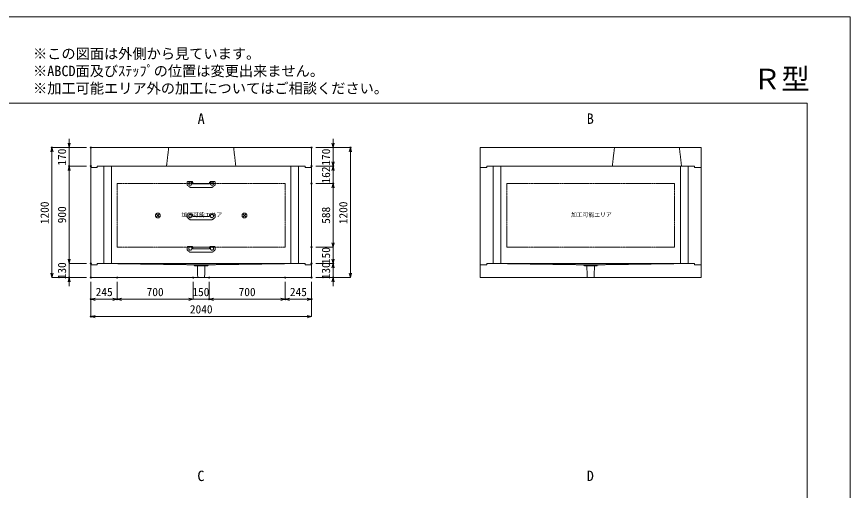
# Model space of a CAD drawing. Units: millimetres, scale not verified. Extents: x -5940 to 5940, y -4200 to 4200.
# Drawn here: x -1765 to 5940, y -176 to 4200 of the extents above; entities that cross this region are included whole.
import ezdxf
from ezdxf.enums import TextEntityAlignment as Align

# ---------------------------------------------------------------- set-up
doc = ezdxf.new("R2010")
doc.units = ezdxf.units.MM
doc.header["$LTSCALE"] = 20
doc.header["$PDMODE"] = 32
doc.header["$PDSIZE"] = 10
doc.linetypes.add('LONG_DASHED1', pattern=[7, 6, -1])
doc.linetypes.add('LONG_DOUBLE_CHAIN', pattern=[21.8, 18, -1, 0.6, -0.6, 0.6, -1])
for name, color, linetype, lineweight in [('0-0_D-TTL', 7, 'Continuous', 9), ('0-1_Defpoints', 7, 'Continuous', 9), ('0-3_D-TTL-TXT', 7, 'Continuous', 9), ('0-4_D-STR-TXT', 7, 'Continuous', 9), ('0-5_D-STR-DIM', 3, 'Continuous', 9), ('0-6_0', 7, 'Continuous', 9), ('0-7_D-STR', 7, 'Continuous', 9), ('0-9_D-STR-STR3', 2, 'LONG_DASHED1', 9), ('0-A_D-STR-STR5', 1, 'LONG_DOUBLE_CHAIN', 9)]:
    doc.layers.add(name, color=color, linetype=linetype, lineweight=lineweight)
doc.styles.add('ＭＳ ゴシック', font='')
doc.styles.get('ＭＳ ゴシック').set_extended_font_data('MS Gothic')

# ---------------------------------------------------------------- blocks, each defined once
blk = doc.blocks.new('A$C4DE05FD1')
at = {"layer": '0-0_D-TTL', "color": 134}
for p, q in [((4000, 76000), (114800, 76000)), ((114800, 76000), (114800, 4000))]:
    blk.add_line(p, q, dxfattribs=at)
at = {"layer": '0-1_Defpoints', "color": 134}
for p, q in [((0, 84000), (118800, 84000)), ((118800, 84000), (118800, 0))]:
    blk.add_line(p, q, dxfattribs=at)
at = {"layer": '0-3_D-TTL-TXT', "style": 'ＭＳ ゴシック'}
for s, p in [('※この図面は外側から見ています。', (43260.9, 79815.7)), ('※ABCD面及びｽﾃｯﾌﾟの位置は変更出来ません。', (43260.9, 78215.7)), ('※加工可能エリア外の加工についてはご相談ください。', (43260.9, 76615.7))]:
    blk.add_text(s, height=962.2, dxfattribs=at).set_placement(p, align=Align.BOTTOM_LEFT)
blk = doc.blocks.new('_Open30')
at = {"layer": '0-6_0'}
blk.add_line((0, 0), (-20, 0), dxfattribs=at)
blk.add_lwpolyline([(-20, 5.36), (0, 0), (-20, -5.36)], dxfattribs=at)
blk = doc.blocks.new('A$C31CA379A')
at = {"layer": '0-4_D-STR-TXT', "style": 'ＭＳ ゴシック'}
for s, p in [('A', (-325.9, -2190.5)), ('B', (35638.6, -2190.5)), ('C', (-351.4, -35190.5)), ('D', (35638.6, -35190.5))]:
    blk.add_text(s, height=962.2, dxfattribs=at).set_placement(p, align=Align.BOTTOM_LEFT)
blk = doc.blocks.new('A$C53D37B31')
at = {"layer": '0-7_D-STR'}
for p, q in [((-20400, 3400), (20400, 3400)), ((-20400, 3400), (-20400, -240)), ((20400, 3400), (20400, -240)), ((-19200, 0), (19200, 0))]:
    blk.add_line(p, q, dxfattribs=at)
at = {"layer": '0-7_D-STR', "linetype": 'LONG_DASHED1'}
for p, q in [((-6000, 3400), (-6400, 0)), ((6000, 3400), (6400, 0))]:
    blk.add_line(p, q, dxfattribs=at)
at = {"layer": '0-7_D-STR'}
for points in [[(-20400, -240), (-19200, -240), (-19200, 0)], [(20400, -240), (19200, -240), (19200, 0)]]:
    blk.add_lwpolyline(points, dxfattribs=at)
blk = doc.blocks.new('A$C4A7D535E')
at = {"layer": '0-7_D-STR'}
blk.add_blockref('A$C53D37B31', (0, 0), dxfattribs=at)
blk = doc.blocks.new('A$C0BCF2A13')
at = {"layer": '0-7_D-STR'}
for p, q in [((-20400, 3400), (20400, 3400)), ((-20400, 3400), (-20400, -240)), ((20400, 3400), (20400, -240)), ((-19200, 0), (19200, 0))]:
    blk.add_line(p, q, dxfattribs=at)
at = {"layer": '0-7_D-STR', "linetype": 'LONG_DASHED1'}
for p, q in [((4400, 3400), (4000, 0)), ((16400, 3400), (16800, 0))]:
    blk.add_line(p, q, dxfattribs=at)
at = {"layer": '0-7_D-STR'}
for points in [[(-20400, -240), (-19200, -240), (-19200, 0)], [(20400, -240), (19200, -240), (19200, 0)]]:
    blk.add_lwpolyline(points, dxfattribs=at)
blk = doc.blocks.new('A$C3C490EB0')
at = {"layer": '0-7_D-STR'}
for p, q in [((0, -2000), (0, -4360)), ((39600, -1760), (1200, -1760)), ((40800, -2000), (40800, -4360)), ((0, -4360), (40800, -4360))]:
    blk.add_line(p, q, dxfattribs=at)
at = {"layer": '0-7_D-STR', "linetype": 'LONG_DASHED1'}
for p, q in [((19000, -2000), (2400, -1760)), ((19200, -2180), (19000, -2000)), ((21800, -2000), (19000, -2000)), ((21600, -2180), (19200, -2180)), ((19764.6, -4360), (19695, -2180)), ((21035.4, -4360), (21105, -2180)), ((21600, -2180), (21800, -2000)), ((21800, -2000), (38400, -1760))]:
    blk.add_line(p, q, dxfattribs=at)
at = {"layer": '0-7_D-STR'}
for points in [[(0, -2000), (1200, -2000), (1200, -1760)], [(40800, -2000), (39600, -2000), (39600, -1760)]]:
    blk.add_lwpolyline(points, dxfattribs=at)
blk = doc.blocks.new('A$C3B9737A5')
at = {"layer": '0-5_D-STR-DIM'}
blk.add_blockref('A$C3C490EB0', (-20400, 1760), dxfattribs=at)
blk = doc.blocks.new('A$C12022DF9')
at = {"layer": '0-7_D-STR'}
for p, q in [((-19200, 0), (19200, 0)), ((-20400, -240), (-20400, -18240)), ((20400, -240), (20400, -18240)), ((-19200, -18000), (19200, -18000))]:
    blk.add_line(p, q, dxfattribs=at)
at = {"layer": '0-7_D-STR', "linetype": 'LONG_DASHED1'}
for p, q in [((-18000, -18000), (-18000, 0)), ((-16600, -18000), (-16600, 0)), ((16600, -18000), (16600, 0)), ((18000, -18000), (18000, 0))]:
    blk.add_line(p, q, dxfattribs=at)
at = {"layer": '0-7_D-STR'}
for points in [[(-20400, -240), (-19200, -240), (-19200, 0)], [(20400, -240), (19200, -240), (19200, 0)], [(-20400, -18240), (-19200, -18240), (-19200, -18000)], [(20400, -18240), (19200, -18240), (19200, -18000)]]:
    blk.add_lwpolyline(points, dxfattribs=at)
at = {"layer": '0-A_D-STR-STR5'}
for p, q in [((15500, -3240), (15500, -15000)), ((15500, -15000), (-15500, -15000))]:
    blk.add_line(p, q, dxfattribs=at)
blk.add_lwpolyline([(15500, -3240), (-15500, -3240), (-15500, -15000)], dxfattribs=at)
blk = doc.blocks.new('A$C27844A11')
at = {"layer": '0-9_D-STR-STR3'}
for p, q in [((-2560, 1000), (-2560, 453.5)), ((-2515.5, 370.3), (-2060.4, 33.6)), ((-2460, 1100), (-1758.4, 1100)), ((1949.4, 0), (-1949.4, 0)), ((-1559.2, 917.4), (-1542, 721.3)), ((1442.4, 630), (-1442.4, 630)), ((1559.2, 917.4), (1542, 721.3)), ((2460, 1100), (1758.4, 1100)), ((2515.5, 370.3), (2060.4, 33.6)), ((2560, 1000), (2560, 453.5))]:
    blk.add_line(p, q, dxfattribs=at)
for centre in [(-2000, 700), (2000, 700)]:
    blk.add_circle(centre, 300, dxfattribs=at)
for centre, radius, start, end in [((-2460, 1000), 100, 90, 180), ((-2460, 453.5), 100, 180, 236.30993), ((-1949.4, 200), 200, 236.30993, 270), ((-1758.4, 900), 200, 5, 90), ((-1442.4, 730), 100, 185, 270), ((1442.4, 730), 100, 270, 355), ((1758.4, 900), 200, 90, 175), ((1949.4, 200), 200, 270, 303.69007), ((2460, 1000), 100, 0, 90), ((2460, 453.5), 100, 303.69007, 0)]:
    blk.add_arc(centre, radius, start, end, dxfattribs=at)
blk = doc.blocks.new('A$C1C640AAB')
at = {"layer": '0-A_D-STR-STR5'}
for p, q in [((-318.2, -318.2), (318.2, 318.2)), ((-318.2, 318.2), (318.2, -318.2))]:
    blk.add_line(p, q, dxfattribs=at)
blk.add_circle((0, 0), 450, dxfattribs=at)
blk = doc.blocks.new('A$C0712f990')
at = {"layer": '0-7_D-STR'}
blk.add_blockref('A$C12022DF9', (0, 0), dxfattribs=at)
at = {"layer": '0-A_D-STR-STR5'}
for p in [(-8000, -9140), (8000, -9140)]:
    blk.add_blockref('A$C1C640AAB', p, dxfattribs=at)

msp = doc.modelspace()

# ---------------------------------------------------------------- linework, layer by layer
at = {"layer": '0-1_Defpoints'}
for p in [(-1440, 2990), (-1080, 2990), (-1080, 2990), (960, 2990), (1320, 2990), (-1280, 2820), (-1080, 2820), (960, 2820), (1160, 2820), (960, 2658), (960, 2658), (1160, 2658), (960, 2070), (-1080, 1920), (960, 1920), (1160, 1920), (-1280, 1790), (-1080, 1790), (-1080, 1790), (-835, 1790), (-135, 1790), (15, 1790), (715, 1790), (960, 1790), (960, 1790), (1160, 1790), (-1080, 1590), (-835, 1590), (15, 1590), (715, 1590), (960, 1590), (-1080, 1430)]:
    msp.add_point(p, dxfattribs=at)
at = {"layer": '0-5_D-STR-DIM'}
for p, q in [((-1280, 3030), (-1280, 3070)), ((1160, 3030), (1160, 3070)), ((-1120, 2990), (-1440, 2990)), ((-1440, 1830), (-1440, 2950)), ((-1120, 2990), (-1280, 2990)), ((-1280, 2990), (-1280, 2820)), ((1000, 2990), (1160, 2990)), ((1000, 2990), (1320, 2990)), ((1160, 2990), (1160, 2820)), ((1320, 1830), (1320, 2950)), ((1160, 2860), (1160, 2900)), ((-1120, 2820), (-1280, 2820)), ((-1120, 2820), (-1280, 2820)), ((-1280, 2780), (-1280, 2740)), ((-1280, 1960), (-1280, 2780)), ((1000, 2820), (1160, 2820)), ((1000, 2820), (1160, 2820)), ((1160, 2658), (1160, 2820)), ((1160, 2780), (1160, 2740)), ((1000, 2658), (1160, 2658)), ((1000, 2658), (1160, 2658)), ((1160, 2618), (1160, 2578)), ((1160, 2110), (1160, 2618)), ((1160, 2110), (1160, 2150)), ((1000, 2070), (1160, 2070)), ((1000, 2070), (1160, 2070)), ((1160, 2070), (1160, 1920)), ((-1280, 1960), (-1280, 2000)), ((1160, 1960), (1160, 2000)), ((-1120, 1920), (-1280, 1920)), ((-1120, 1920), (-1280, 1920)), ((-1280, 1920), (-1280, 1790)), ((1000, 1920), (1160, 1920)), ((1000, 1920), (1160, 1920)), ((1160, 1920), (1160, 1790)), ((1160, 1880), (1160, 1840)), ((-1120, 1790), (-1440, 1790)), ((-1120, 1790), (-1280, 1790)), ((1000, 1790), (1160, 1790)), ((1000, 1790), (1320, 1790)), ((-1280, 1750), (-1280, 1710)), ((-1080, 1750), (-1080, 1430)), ((-1080, 1750), (-1080, 1590)), ((-835, 1750), (-835, 1590)), ((-835, 1750), (-835, 1590)), ((-135, 1750), (-135, 1590)), ((-135, 1750), (-135, 1590)), ((15, 1750), (15, 1590)), ((15, 1750), (15, 1590)), ((715, 1750), (715, 1590)), ((715, 1750), (715, 1590)), ((960, 1750), (960, 1590)), ((960, 1750), (960, 1430)), ((1160, 1750), (1160, 1710)), ((-875, 1590), (-1040, 1590)), ((-175, 1590), (-795, 1590)), ((-175, 1590), (-215, 1590)), ((-135, 1590), (15, 1590)), ((55, 1590), (95, 1590)), ((55, 1590), (675, 1590)), ((755, 1590), (920, 1590)), ((920, 1430), (-1040, 1430))]:
    msp.add_line(p, q, dxfattribs=at)

# ---------------------------------------------------------------- block references
at = {"layer": '0-0_D-TTL', "xscale": 0.1, "yscale": 0.1}
msp.add_blockref('A$C4DE05FD1', (-5940, -4200), dxfattribs=at)
at = {"layer": '0-4_D-STR-TXT', "xscale": 0.1, "yscale": 0.1}
msp.add_blockref('A$C31CA379A', (-60, 3400), dxfattribs=at)
at = {"layer": '0-5_D-STR-DIM', "xscale": 2, "yscale": 2}
for p, rotation in [((-1280, 2990), 270), ((1160, 2990), 270), ((-1440, 2990), 90), ((1320, 2990), 90), ((1160, 2820), 270), ((-1280, 2820), 90), ((-1280, 2820), 90), ((1160, 2820), 90), ((1160, 2658), 90), ((1160, 2658), 90), ((1160, 2070), 270), ((1160, 2070), 270), ((-1280, 1920), 270), ((-1280, 1920), 270), ((1160, 1920), 270), ((1160, 1920), 90), ((-1440, 1790), 270), ((-1280, 1790), 90), ((1160, 1790), 90), ((1320, 1790), 270), ((-1080, 1590), 180), ((-835, 1590), 180), ((15, 1590), 180), ((15, 1590), 180), ((715, 1590), 180), ((-1080, 1430), 180)]:
    msp.add_blockref('_Open30', p, dxfattribs=dict(at, rotation=rotation))
at = {"layer": '0-5_D-STR-DIM'}
for name, p, xscale, yscale in [('A$C3B9737A5', (-60, 1920), 0.05, 0.05), ('A$C3B9737A5', (3540, 1920), 0.05, 0.05), ('_Open30', (-835, 1590), 2, 2), ('_Open30', (-135, 1590), 2, 2), ('_Open30', (-135, 1590), 2, 2), ('_Open30', (715, 1590), 2, 2), ('_Open30', (960, 1590), 2, 2), ('_Open30', (960, 1430), 2, 2)]:
    msp.add_blockref(name, p, dxfattribs=dict(at, xscale=xscale, yscale=yscale))
at = {"layer": '0-7_D-STR', "xscale": 0.05, "yscale": 0.05}
for name, p in [('A$C4A7D535E', (-60, 2820)), ('A$C0BCF2A13', (3540, 2820)), ('A$C0712f990', (-60, 2820)), ('A$C12022DF9', (3540, 2820))]:
    msp.add_blockref(name, p, dxfattribs=at)
at = {"layer": '0-9_D-STR-STR3', "xscale": 0.05, "yscale": 0.05}
for p in [(-60, 2623), (-60, 2323), (-60, 2023)]:
    msp.add_blockref('A$C27844A11', p, dxfattribs=at)

# ---------------------------------------------------------------- texts
at = {"layer": '0-3_D-TTL-TXT', "style": 'ＭＳ ゴシック'}
msp.add_text('Ｒ型', height=192.4, dxfattribs=at).set_placement((5039.32, 3469.58), align=Align.BOTTOM_LEFT)
at = {"layer": '0-5_D-STR-DIM', "style": 'ＭＳ ゴシック'}
for s, p in [('170', (-1285.2, 2823.96)), ('170', (1154.8, 2823.96)), ('162', (1154.8, 2658.8)), ('1200', (-1445.2, 2282.96)), ('1200', (1314.8, 2282.96)), ('900', (-1285.2, 2291.4)), ('588', (1154.8, 2286.4)), ('150', (1154.8, 1913.96)), ('130', (-1285.2, 1773.96)), ('130', (1154.8, 1773.96))]:
    msp.add_text(s, height=76.98, rotation=90, dxfattribs=at).set_placement(p, align=Align.BOTTOM_LEFT)
for s, p in [('245', (-1034.86, 1595.2)), ('700', (-564.2, 1595.2)), ('150', (-141.04, 1595.2)), ('700', (285.8, 1595.2)), ('245', (760.14, 1595.2)), ('2040', (-164.4, 1435.2))]:
    msp.add_text(s, height=76.98, dxfattribs=at).set_placement(p, align=Align.BOTTOM_LEFT)
at = {"layer": '0-A_D-STR-STR5', "style": 'ＭＳ ゴシック'}
for p in [(-241.7, 2339.98), (3358.3, 2339.98)]:
    msp.add_text('加工可能エリア', height=38.42, dxfattribs=at).set_placement(p, align=Align.BOTTOM_LEFT)

doc.saveas('drawing.dxf')
